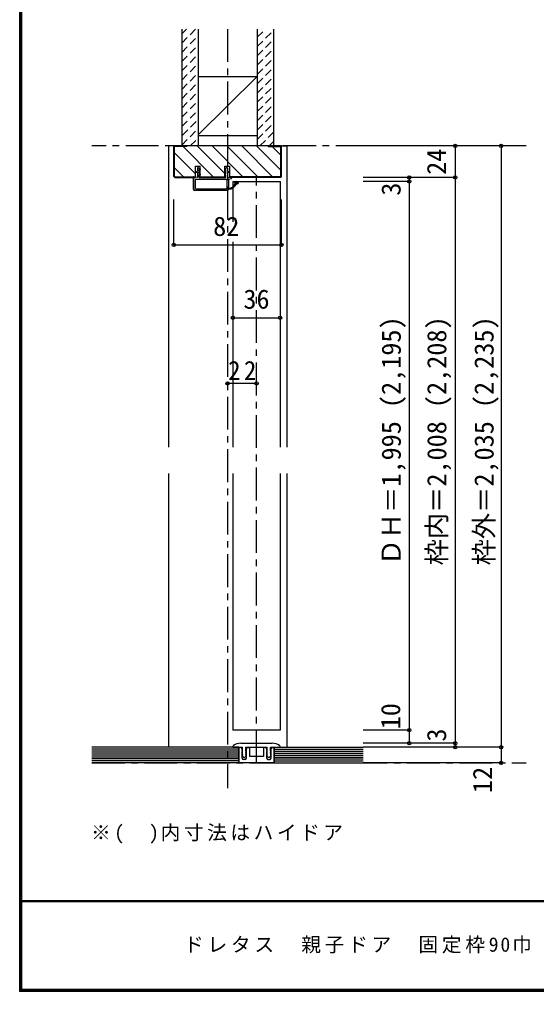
# Model space of a CAD drawing. Units: millimetres at full size, sheet at 1:5; details may follow other scales. Extents: x -973 to 977, y -718 to 696.
# Drawn here: x -973 to -579, y -701 to 40 of the extents above; entities that cross this region are included whole.
import ezdxf
from ezdxf.enums import TextEntityAlignment as Align

# ---------------------------------------------------------------- set-up
doc = ezdxf.new("R2010")
doc.units = ezdxf.units.MM
doc.header["$LTSCALE"] = 5
doc.header["$PDMODE"] = 32
doc.header["$PDSIZE"] = 2.5
doc.linetypes.add('CHAIN1', pattern=[8, 5, -1, 1, -1])
doc.linetypes.add('DASHED1', pattern=[1.8, 1.2, -0.6])
for name, color, linetype in [('0-0_補助線', 7, 'Continuous'), ('0-1_通り芯', 4, 'CHAIN1'), ('0-2_柱', 3, 'Continuous'), ('0-3_仕上げ', 7, 'Continuous'), ('0-4_枠', 3, 'Continuous'), ('0-6_扉', 6, 'Continuous'), ('0-7_金物', 7, 'Continuous'), ('0-A_文字', 7, 'Continuous'), ('0-B_寸法', 7, 'Continuous'), ('0-C_ハッチ', 4, 'DASHED1'), ('F-1_枠', 6, 'Continuous'), ('F-A_文字', 7, 'Continuous')]:
    doc.layers.add(name, color=color, linetype=linetype)
doc.styles.add('ＭＳ ゴシック', font='')
doc.styles.get('ＭＳ ゴシック').set_extended_font_data('MS Gothic')

# ---------------------------------------------------------------- blocks, each defined once
blk = doc.blocks.new('2')
at = {"layer": '0-0_補助線'}
for p, q in [((-9.846, -9.622), (-9.846, 15.078)), ((-8.846, 16.078), (0.354, 16.078)), ((-8.846, 15.878), (0.637, 15.878)), ((-8.446, 14.378), (-8.446, -8.922)), ((-8.146, 14.678), (-1.546, 14.678)), ((-1.246, 14.378), (-1.246, -8.922)), ((0.154, 11.653), (2.154, 11.653)), ((0.154, 11.653), (0.154, -8.497)), ((2.154, 10.953), (2.154, 11.653)), ((3.154, 11.653), (2.512, 10.83)), ((3.154, 11.653), (6.154, 11.653)), ((4.154, 13.753), (4.154, 13.053)), ((5.154, 13.053), (4.512, 13.876)), ((7.154, 13.053), (5.154, 13.053)), ((6.154, 10.953), (6.154, 11.653)), ((7.558, 12.258), (6.516, 10.835)), ((-1.48, -10.622), (-8.846, -10.622)), ((-1.546, -9.222), (-8.146, -9.222)), ((-1.189, -10.85), (-0.732, -12.694)), ((0.354, -12.922), (-0.441, -12.922)), ((0.154, -8.497), (2.154, -8.497)), ((4.154, -9.897), (0.154, -9.897)), ((0.154, -9.897), (0.154, -10.622)), ((0.154, -10.622), (0.645, -12.548)), ((2.154, -7.797), (2.154, -8.497)), ((3.154, -8.497), (2.512, -7.674)), ((3.154, -8.497), (6.154, -8.497)), ((4.154, -10.597), (4.154, -9.897)), ((5.154, -9.897), (4.512, -10.72)), ((7.154, -9.897), (5.154, -9.897)), ((6.154, -7.797), (6.154, -8.497)), ((7.558, -9.101), (6.516, -7.679))]:
    blk.add_line(p, q, dxfattribs=at)
for points in [[(-9.646, 15.078), (-9.646, -9.622), (-9.846, -9.622)], [(4.154, 13.053), (0.154, 13.053), (0.649, 15.723)]]:
    blk.add_lwpolyline(points, dxfattribs=at)
for centre, radius, start, end in [((-8.846, 15.078), 1, 90, 180), ((-8.846, 15.078), 0.8, 90, 180), ((0.354, 15.778), 0.3, 349.49875, 90), ((-8.146, 14.378), 0.3, 90, 180), ((-1.546, 14.378), 0.3, 0, 90), ((2.354, 10.953), 0.2, 180, 322.03043), ((4.354, 13.753), 0.2, 37.96957, 180), ((6.354, 10.953), 0.2, 180, 323.78053), ((7.154, 12.553), 0.5, 323.78053, 90), ((-8.846, -9.622), 1, 180, 270), ((-2.846, -10.72), 6, 179.06153, 259.29815), ((-8.146, -8.922), 0.3, 180, 270), ((-2.846, -10.72), 5.3, 178.93757, 259.29815), ((-1.546, -8.922), 0.3, 270, 0), ((-1.48, -10.922), 0.3, 13.9282, 90), ((-0.441, -12.622), 0.3, 193.9282, 270), ((0.354, -12.622), 0.3, 270, 14.29438), ((2.354, -7.797), 0.2, 37.96957, 180), ((4.354, -10.597), 0.2, 180, 322.03043), ((6.354, -7.797), 0.2, 36.21947, 180), ((7.154, -9.397), 0.5, 270, 36.21947), ((-3.896, -16.272), 0.35, 259.29815, 79.29815)]:
    blk.add_arc(centre, radius, start, end, dxfattribs=at)
blk.add_point((-3.896, -16.622), dxfattribs=at)

msp = doc.modelspace()

# ---------------------------------------------------------------- linework, layer by layer
at = {"layer": '0-1_通り芯'}
for p, q in [((-814.735, 32.333), (-814.735, -545.826)), ((-587.378, -56.667), (-918.093, -56.667)), ((-792.735, -526.667), (-792.735, -80.667)), ((-918.093, -526.667), (-587.378, -526.667))]:
    msp.add_line(p, q, dxfattribs=at)
at = {"layer": '0-2_柱'}
for p, q in [((-837.235, -3.667), (-792.235, -3.667)), ((-837.235, -48.667), (-792.235, -48.667))]:
    msp.add_line(p, q, dxfattribs=at)
at = {"layer": '0-2_柱', "color": 7}
msp.add_line((-837.235, -48.094), (-792.235, -3.667), dxfattribs=at)
at = {"layer": '0-3_仕上げ', "color": 2}
for p, q in [((-849.735, 32.333), (-849.735, -56.667)), ((-837.235, 32.333), (-837.235, -56.667)), ((-792.235, 32.333), (-792.235, -56.667)), ((-779.735, 32.333), (-779.735, -56.667)), ((-806.235, -514.667), (-918.093, -514.667)), ((-806.235, -526.667), (-806.235, -514.667)), ((-779.235, -526.667), (-779.235, -514.667)), ((-779.235, -514.667), (-711.378, -514.667)), ((-806.235, -526.667), (-918.093, -526.667)), ((-779.235, -526.667), (-711.378, -526.667))]:
    msp.add_line(p, q, dxfattribs=at)
at = {"layer": '0-3_仕上げ'}
for p, q in [((-806.235, -516.167), (-918.093, -516.167)), ((-806.235, -517.667), (-918.093, -517.667)), ((-779.235, -516.167), (-711.378, -516.167)), ((-779.235, -517.667), (-711.378, -517.667)), ((-806.235, -519.167), (-918.093, -519.167)), ((-806.235, -520.667), (-918.093, -520.667)), ((-806.235, -522.167), (-918.093, -522.167)), ((-806.235, -523.667), (-918.093, -523.667)), ((-806.235, -525.167), (-918.093, -525.167)), ((-779.235, -519.167), (-711.378, -519.167)), ((-779.235, -520.667), (-711.378, -520.667)), ((-779.235, -522.167), (-711.378, -522.167)), ((-779.235, -523.667), (-711.378, -523.667)), ((-779.235, -525.167), (-711.378, -525.167))]:
    msp.add_line(p, q, dxfattribs=at)
at = {"layer": '0-4_枠', "color": 4}
for p, q in [((-855.735, -56.667), (-859.735, -56.667)), ((-859.735, -56.667), (-859.735, -286.167)), ((-773.735, -56.667), (-769.735, -56.667)), ((-769.735, -56.667), (-769.735, -286.167)), ((-859.735, -306.167), (-859.735, -514.667)), ((-769.735, -306.167), (-769.735, -514.667))]:
    msp.add_line(p, q, dxfattribs=at)
at = {"layer": '0-4_枠'}
for p, q in [((-773.735, -56.667), (-855.735, -56.667)), ((-855.235, -79.752), (-855.235, -57.167)), ((-845.735, -57.167), (-855.235, -57.167)), ((-845.735, -57.167), (-845.735, -56.667)), ((-783.735, -57.167), (-783.735, -56.667)), ((-783.735, -57.167), (-774.235, -57.167)), ((-774.235, -79.752), (-774.235, -57.167)), ((-839.235, -72.167), (-835.535, -72.167)), ((-839.235, -80.667), (-839.235, -72.167)), ((-835.535, -80.667), (-835.535, -72.167)), ((-816.935, -80.667), (-816.935, -72.167)), ((-854.821, -80.167), (-855.235, -79.752)), ((-855.028, -80.667), (-839.235, -80.667)), ((-854.821, -80.167), (-839.235, -80.167)), ((-835.535, -80.167), (-816.935, -80.167)), ((-835.535, -80.667), (-816.935, -80.667)), ((-774.65, -80.167), (-813.235, -80.167)), ((-774.442, -80.667), (-813.235, -80.667)), ((-774.65, -80.167), (-774.235, -79.752))]:
    msp.add_line(p, q, dxfattribs=at)
for points in [[(-855.028, -80.667), (-855.735, -79.959), (-855.735, -56.667)], [(-774.442, -80.667), (-773.735, -79.959), (-773.735, -56.667)], [(-816.935, -72.167), (-813.235, -72.167), (-813.235, -80.667)]]:
    msp.add_lwpolyline(points, dxfattribs=at)
at = {"layer": '0-6_扉'}
for p, q in [((-810.735, -83.667), (-810.735, -114.357)), ((-810.735, -83.667), (-774.735, -83.667)), ((-774.735, -83.667), (-774.735, -286.167)), ((-810.735, -129.588), (-810.735, -286.167)), ((-810.735, -306.167), (-810.735, -501.667)), ((-774.735, -306.167), (-774.735, -501.667)), ((-774.735, -501.667), (-810.735, -501.667))]:
    msp.add_line(p, q, dxfattribs=at)
at = {"layer": '0-7_金物'}
for p, q in [((-810.735, -514.667), (-810.735, -514.183)), ((-810.735, -514.667), (-803.385, -514.667)), ((-806.235, -526.667), (-806.235, -514.967)), ((-804.785, -514.967), (-806.235, -514.967)), ((-806.135, -514.967), (-806.135, -526.667)), ((-804.735, -511.667), (-780.735, -511.667)), ((-803.785, -517.217), (-803.785, -515.967)), ((-803.785, -517.217), (-803.578, -517.562)), ((-803.785, -518.217), (-803.578, -517.871)), ((-803.785, -522.967), (-803.785, -518.217)), ((-803.385, -517.667), (-803.593, -518.012)), ((-803.385, -518.667), (-803.593, -518.321)), ((-803.385, -517.667), (-803.385, -514.667)), ((-800.885, -514.667), (-784.585, -514.667)), ((-800.885, -517.667), (-800.885, -514.667)), ((-800.885, -517.667), (-800.678, -518.012)), ((-800.485, -517.217), (-800.693, -517.562)), ((-800.485, -518.217), (-800.693, -517.871)), ((-800.485, -517.217), (-800.485, -515.967)), ((-800.485, -522.967), (-800.485, -518.217)), ((-799.485, -514.967), (-798.135, -514.967)), ((-798.135, -514.967), (-798.135, -521.667)), ((-787.335, -514.967), (-787.335, -521.667)), ((-785.985, -514.967), (-787.335, -514.967)), ((-784.985, -517.217), (-784.985, -515.967)), ((-784.985, -517.217), (-784.778, -517.562)), ((-784.985, -518.217), (-784.778, -517.871)), ((-784.985, -522.967), (-784.985, -518.217)), ((-784.585, -517.667), (-784.793, -518.012)), ((-784.585, -517.667), (-784.585, -514.667)), ((-782.085, -514.667), (-774.735, -514.667)), ((-782.085, -517.667), (-782.085, -514.667)), ((-782.085, -517.667), (-781.878, -518.012)), ((-782.085, -518.667), (-781.878, -518.321)), ((-781.685, -517.217), (-781.893, -517.562)), ((-781.685, -518.217), (-781.893, -517.871)), ((-781.685, -517.217), (-781.685, -515.967)), ((-781.685, -522.967), (-781.685, -518.217)), ((-780.685, -514.967), (-779.235, -514.967)), ((-779.335, -514.967), (-779.335, -526.667)), ((-779.235, -526.667), (-779.235, -514.967)), ((-774.735, -514.667), (-774.735, -514.183)), ((-803.385, -519.167), (-803.593, -519.512)), ((-803.385, -520.167), (-803.593, -519.821)), ((-803.385, -520.667), (-803.593, -521.012)), ((-802.502, -522.507), (-803.555, -521.371)), ((-803.385, -519.167), (-803.385, -518.667)), ((-803.385, -520.167), (-803.385, -520.667)), ((-801.485, -523.967), (-802.785, -523.967)), ((-801.769, -522.507), (-800.715, -521.371)), ((-800.885, -519.167), (-800.678, -519.512)), ((-800.885, -520.167), (-800.678, -519.821)), ((-800.885, -520.667), (-800.885, -520.167)), ((-800.885, -520.667), (-800.678, -521.012)), ((-793.235, -521.667), (-798.135, -521.667)), ((-792.735, -522.167), (-793.235, -521.667)), ((-792.735, -522.167), (-792.235, -521.667)), ((-787.335, -521.667), (-792.235, -521.667)), ((-784.585, -519.167), (-784.793, -519.512)), ((-784.585, -520.167), (-784.793, -519.821)), ((-784.585, -520.667), (-784.793, -521.012)), ((-783.702, -522.507), (-784.755, -521.371)), ((-784.585, -520.667), (-784.585, -520.167)), ((-783.985, -523.967), (-782.685, -523.967)), ((-782.969, -522.507), (-781.915, -521.371)), ((-782.085, -519.167), (-782.085, -518.667)), ((-782.085, -519.167), (-781.878, -519.512)), ((-782.085, -520.167), (-781.878, -519.821)), ((-782.085, -520.167), (-782.085, -520.667)), ((-782.085, -520.667), (-781.878, -521.012)), ((-779.235, -526.667), (-806.235, -526.667))]:
    msp.add_line(p, q, dxfattribs=at)
for points in [[(-800.885, -519.167), (-800.885, -518.667), (-800.678, -518.321)], [(-784.585, -519.167), (-784.585, -518.667), (-784.793, -518.321)]]:
    msp.add_lwpolyline(points, dxfattribs=at)
for centre, radius, start, end in [((-809.735, -514.183), 1, 123.74899, 180), ((-804.735, -521.667), 10, 90, 123.74899), ((-804.785, -515.967), 1, 0, 90), ((-803.335, -518.167), 0.3, 149.05365, 210.94635), ((-803.835, -517.717), 0.3, 329.05368, 30.94635), ((-800.435, -517.717), 0.3, 149.05365, 210.94632), ((-800.935, -518.167), 0.3, 329.05365, 30.94632), ((-799.485, -515.967), 1, 90, 180), ((-785.985, -515.967), 1, 0, 90), ((-784.535, -518.167), 0.3, 149.05366, 210.94634), ((-785.035, -517.717), 0.3, 329.05368, 30.94635), ((-781.635, -517.717), 0.3, 149.05365, 210.94632), ((-782.135, -518.167), 0.3, 329.05365, 30.94635), ((-780.685, -515.967), 1, 90, 180), ((-780.735, -521.667), 10, 56.25101, 90), ((-775.735, -514.183), 1, 0, 56.25101), ((-802.785, -522.967), 1, 180, 270), ((-803.335, -519.667), 0.3, 149.05365, 210.94635), ((-803.335, -521.167), 0.3, 149.05362, 222.83826), ((-802.135, -522.167), 0.5, 222.83826, 317.16174), ((-801.485, -522.967), 1, 270, 0), ((-800.935, -521.167), 0.3, 317.16174, 30.94632), ((-800.935, -519.667), 0.3, 329.05365, 30.94632), ((-783.985, -522.967), 1, 180, 270), ((-784.535, -519.667), 0.3, 149.05366, 210.94634), ((-784.535, -521.167), 0.3, 149.0537, 222.83827), ((-783.335, -522.167), 0.5, 222.83827, 317.16174), ((-782.685, -522.967), 1, 270, 0), ((-782.135, -521.167), 0.3, 317.16174, 30.94638), ((-782.135, -519.667), 0.3, 329.05365, 30.94635)]:
    msp.add_arc(centre, radius, start, end, dxfattribs=at)
at = {"layer": '0-B_寸法', "color": 4}
for p, q in [((-606.378, -56.667), (-711.378, -56.667)), ((-641.378, -56.667), (-641.378, -514.667)), ((-606.378, -56.667), (-606.378, -526.667)), ((-641.378, -80.667), (-711.378, -80.667)), ((-676.378, -80.667), (-676.378, -511.667)), ((-676.378, -83.667), (-711.378, -83.667)), ((-855.735, -132.088), (-855.735, -97.566)), ((-773.735, -132.088), (-773.735, -97.566)), ((-855.735, -132.088), (-773.735, -132.088)), ((-810.735, -187.548), (-774.735, -187.548)), ((-792.735, -237.548), (-814.735, -237.548)), ((-676.378, -501.667), (-711.378, -501.667)), ((-641.378, -511.667), (-711.378, -511.667)), ((-606.378, -514.667), (-711.378, -514.667)), ((-606.378, -526.667), (-711.378, -526.667))]:
    msp.add_line(p, q, dxfattribs=at)
at = {"layer": '0-B_寸法'}
for p in [(-641.378, -56.667), (-606.378, -56.667), (-676.378, -80.667), (-641.378, -80.667), (-676.378, -83.667), (-855.735, -132.088), (-773.735, -132.088), (-810.735, -187.548), (-774.735, -187.548), (-814.735, -237.548), (-792.735, -237.548), (-676.378, -501.667), (-676.378, -511.667), (-641.378, -511.667), (-641.378, -514.667), (-606.378, -514.667), (-606.378, -526.667)]:
    msp.add_point(p, dxfattribs=at)
at = {"layer": '0-C_ハッチ'}
for p, q in [((-849.735, 28.794), (-846.195, 32.333)), ((-849.735, 21.723), (-839.124, 32.333)), ((-792.235, 26.085), (-785.987, 32.333)), ((-792.235, 19.014), (-779.735, 31.514)), ((-849.735, 14.651), (-837.235, 27.151)), ((-792.235, 11.943), (-779.735, 24.443)), ((-849.735, 7.58), (-837.235, 20.08)), ((-792.235, 4.872), (-779.735, 17.372)), ((-849.735, 0.509), (-837.235, 13.009)), ((-792.235, -2.199), (-779.735, 10.301)), ((-849.735, -6.562), (-837.235, 5.938)), ((-792.235, -9.27), (-779.735, 3.23)), ((-849.735, -13.633), (-837.235, -1.133)), ((-792.235, -16.341), (-779.735, -3.841)), ((-849.735, -20.704), (-837.235, -8.204)), ((-792.235, -23.412), (-779.735, -10.912)), ((-849.735, -27.775), (-837.235, -15.275)), ((-792.235, -30.483), (-779.735, -17.983)), ((-849.735, -34.846), (-837.235, -22.346)), ((-849.735, -41.917), (-837.235, -29.417)), ((-792.235, -37.554), (-779.735, -25.054)), ((-849.414, -48.667), (-837.235, -36.488)), ((-792.235, -44.625), (-779.735, -32.125)), ((-849.735, -56.059), (-837.235, -43.559)), ((-792.235, -51.696), (-779.735, -39.196)), ((-843.272, -56.667), (-837.235, -50.63)), ((-790.134, -56.667), (-779.735, -46.267)), ((-783.063, -56.667), (-779.735, -53.338))]:
    msp.add_line(p, q, dxfattribs=at)
at = {"layer": '0-C_ハッチ', "linetype": 'Continuous'}
for p, q in [((-848.706, -57.167), (-825.706, -80.167)), ((-837.892, -56.667), (-816.935, -77.624)), ((-826.578, -56.667), (-803.078, -80.167)), ((-815.265, -56.667), (-791.765, -80.167)), ((-803.951, -56.667), (-780.451, -80.167)), ((-792.637, -56.667), (-774.235, -75.069)), ((-780.824, -57.167), (-774.235, -63.755)), ((-855.235, -61.951), (-839.235, -77.951)), ((-855.235, -73.264), (-848.333, -80.167))]:
    msp.add_line(p, q, dxfattribs=at)
at = {"layer": 'F-1_枠'}
for p, q in [((-973.347, 695.833), (-973.347, -700.833)), ((-972.514, 695.833), (-972.514, -700.833)), ((-971.68, 695.833), (-971.68, -700.833)), ((976.653, -631.667), (-973.347, -631.667)), ((976.653, -632.5), (-973.347, -632.5)), ((976.653, -699.167), (-973.347, -699.167)), ((976.653, -700), (-973.347, -700)), ((976.653, -700.833), (-973.347, -700.833))]:
    msp.add_line(p, q, dxfattribs=at)

# ---------------------------------------------------------------- block references
at = {"layer": '0-7_金物', "rotation": 90}
msp.add_blockref('2', (-824.657, -80.821), dxfattribs=at)

# ---------------------------------------------------------------- texts
at = {"layer": '0-A_文字', "insert": (-918.81, -588.095), "char_height": 11, "attachment_point": 7, "style": 'ＭＳ ゴシック'}
msp.add_mtext('\\T1.18;※(\u3000)内寸法はハイドア', dxfattribs=at)
at = {"layer": '0-B_寸法', "style": 'ＭＳ ゴシック'}
for s, p in [('24', (-643.878, -78.667)), ('3', (-678.541, -94.552)), ('ＤＨ＝1,995 (2,195)', (-678.415, -376.167)), ('枠内＝2,008 (2,208)', (-643.735, -376.167)), ('枠外＝2,035 (2,235)', (-607.721, -376.167)), ('10', (-678.878, -501.042)), ('3', (-643.878, -510.417)), ('12', (-608.878, -549.607))]:
    msp.add_text(s, height=14.66, rotation=90, dxfattribs=at).set_placement(p, align=Align.BOTTOM_LEFT)
for s, p in [('82', (-825.735, -129.588)), ('36', (-802.735, -185.048))]:
    msp.add_text(s, height=14.66, dxfattribs=at).set_placement(p, align=Align.BOTTOM_LEFT)
at = {"layer": '0-B_寸法', "insert": (-814.36, -235.048), "char_height": 14.66, "attachment_point": 7, "style": 'ＭＳ ゴシック'}
msp.add_mtext('\\T1.27;\\W0.95;22', dxfattribs=at)
at = {"layer": 'F-A_文字', "insert": (-847.938, -673.333), "char_height": 11, "attachment_point": 7, "style": 'ＭＳ ゴシック'}
msp.add_mtext('\\T1.19;ドレタス\u3000親子ドア\u3000固定枠90巾\u3000通気\u3000樹脂下枠\u3000枠外W1,189', dxfattribs=at)

doc.saveas('drawing.dxf')
